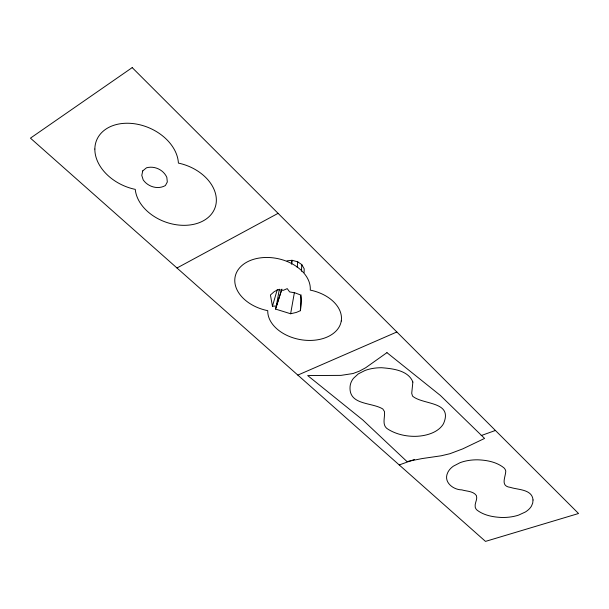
<?xml version="1.0" encoding="UTF-8"?>
<svg xmlns="http://www.w3.org/2000/svg" width="609" height="609" viewBox="0 0 609 609"><rect width="100%" height="100%" fill="white"/><g stroke="black" fill="none" stroke-linecap="round" stroke-linejoin="round"><path stroke-width="0.91" d="M304.112 272.512L304.18 268.79L301.782 264.603L297.717 261.817L292.008 260.279L287.006 260.85M281.586 289.869L275.527 309.067L290.63 313.757L296.362 312.417L300.359 310.704L301.097 294.901M301.463 271.226L301.782 264.603M291.726 264.002L292.008 260.279L291.391 263.941M297.222 267.458L297.717 261.817M290.63 313.757L294.391 292.556M279.364 289.222L276.326 305.977L272.451 306.236L270.434 294.992L274.187 291.696L277.948 289.648L283.246 290.348L287.22 288.628L289.633 291.909L295.022 292.853L300.328 294.885C302.034 299.948 301.181 305.512 300.359 310.704M272.451 306.236L277.202 289.785M275.527 309.067L281.914 289.138M176.983 267.998L278.077 213.34M297.839 375.098L396.847 331.989M399.222 464.941L414.364 459.513M481.171 435.572L495.421 430.464M533.027 499.974L532.715 503.034L531.52 505.98A31.128 17.478 2.2 0 1 529.442 508.736A31.607 17.745 2.3 0 1 525.4 511.979L518.647 515.1A32.011 17.981 2.3 0 1 501.74 517.475C493.153 517.102 484.003 515.442 477.037 510.114A13.139 7.323 2.7 0 1 475.218 507.145C474.411 503.209 477.76 499.494 476.428 495.612C473.269 490.991 466.631 491.394 461.828 489.88C453.104 489.796 443.185 482.046 447.684 472.729A31.721 18.293 2.8 0 1 449.518 469.752A32.208 18.567 2.8 0 1 453.355 466.182L460.099 462.673A32.597 18.788 2.8 0 1 477.76 459.818C486.896 460.145 496.7 461.98 503.955 467.872A13.703 7.955 2.3 0 1 505.767 471.13C505.516 477.41 500.058 486.157 510.418 487.383C518.076 489.925 532.167 489.141 533.027 499.974M412.864 382.033L411.722 393.292L412.514 396.071C422.928 405.16 453.416 400.935 443.497 423.697A33.967 21.049 5 0 1 437.254 430.243A33.183 20.554 5 0 1 431.02 433.448A34.492 21.384 5 0 1 415.46 436.341C406.043 436.463 396.436 434.354 388.344 429.436C381.287 425.645 385.2 417.645 384.477 411.57L382.833 409.004C371.741 402.054 348.279 405.457 350.106 386.197A34.515 21.947 6.1 0 1 353.486 378.296L358.328 373.865L364.958 370.5A35.238 22.396 6.1 0 1 381.637 367.729C392.66 368.628 408.334 370.31 412.864 382.033M142.75 170.863L141.79 175.4L143.206 179.921C148.048 186.834 157.86 189.833 165.397 185.547L167.315 181.992L166.836 177.394C163.539 169.782 154.427 165.557 146.487 167.81L142.75 170.863M386.951 352.649L365.659 367.752L359.379 371.147L353.03 373.53L341.032 375.372L307.682 375.563L362.797 419.966L406.995 461.569L422.22 458.547L441.236 455.783L449.952 453.705L462.794 448.856L484.581 438.427L440.299 395.378L386.951 352.649M132.206 67.607L30.45 138.144L485.495 541.393L578.55 513.509L132.206 67.607M94.852 149.038A43.353 31.592 22.9 0 0 135.267 189.376A41.724 30.184 19.6 0 0 176.785 224.82A41.724 30.184 19.6 0 0 216.347 200.711A41.724 30.184 19.6 0 0 178.399 163.098A43.353 31.592 22.9 0 0 135.974 123.985A43.353 31.592 22.9 0 0 94.852 149.038M341.253 321.019A37.179 25.251 10.2 0 0 310.263 290.112A38.215 26.499 12.2 0 0 275.42 258.178A38.215 26.499 12.2 0 0 234.967 277.742A38.215 26.499 12.2 0 0 267.754 310.666A37.179 25.251 10.2 0 0 302.193 339.906A37.179 25.251 10.2 0 0 341.253 321.019"/></g></svg>
